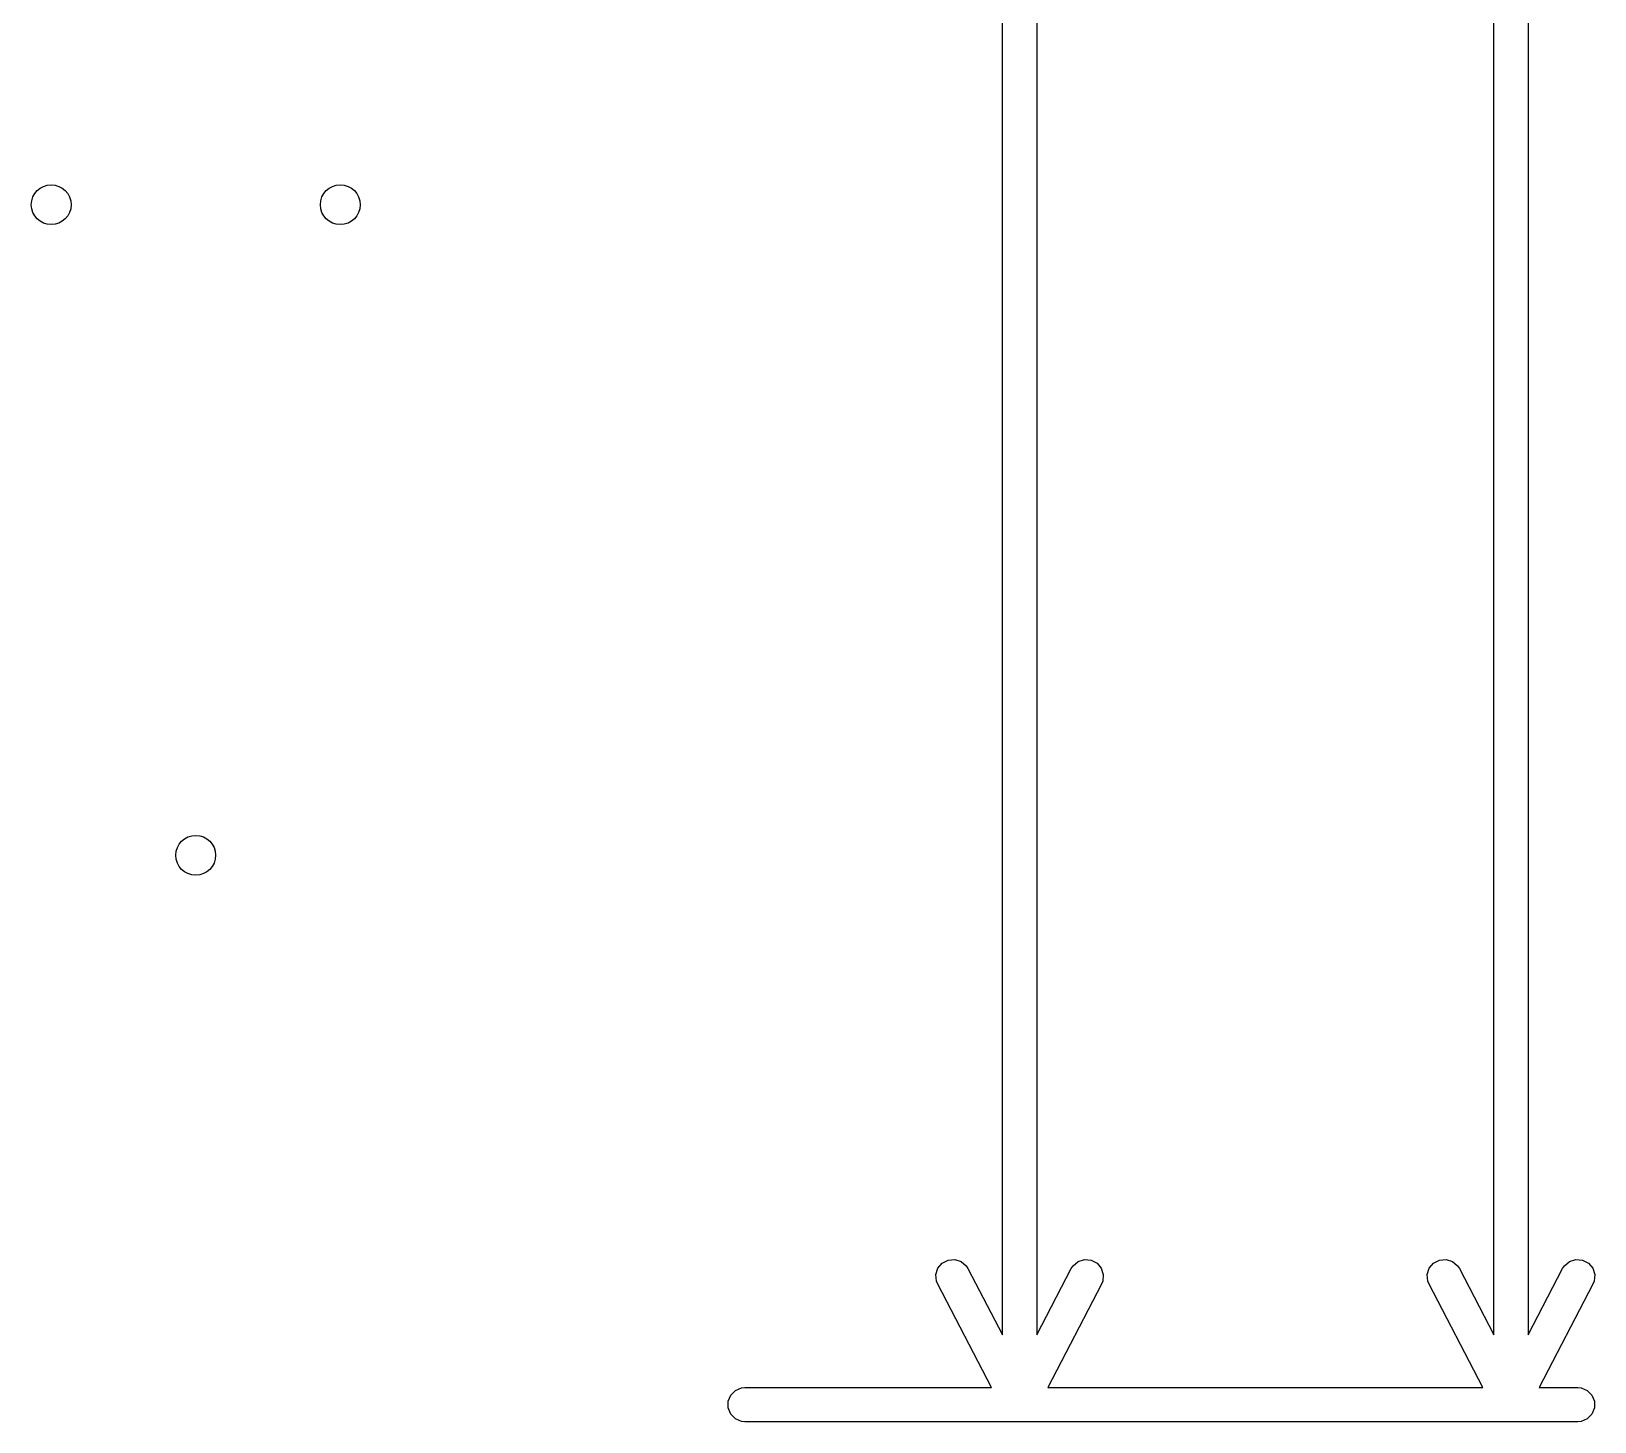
# Model space of a CAD drawing. Extents: x -4.37 to -2.89, y 5.38 to 7.37.
# Drawn here: x -3.432 to -2.891, y 5.379 to 5.86 of the extents above; entities that cross this region are included whole.
import ezdxf

# ---------------------------------------------------------------- set-up
doc = ezdxf.new("R2010")
doc.units = 0
doc.header["$MEASUREMENT"] = 0
doc.layers.add('BLACK', color=7, linetype='CONTINUOUS')

msp = doc.modelspace()

# ---------------------------------------------------------------- linework, layer by layer
at = {"layer": 'BLACK', "linetype": 'CONTINUOUS'}
for p, q in [((-3.09591, 5.40913), (-3.09591, 6.94087)), ((-3.08409, 6.94087), (-3.08409, 5.40913)), ((-2.92591, 5.40913), (-2.92591, 6.94087)), ((-2.91409, 6.94087), (-2.91409, 5.40913)), ((-3.11896, 5.42999), (-3.11826, 5.43219)), ((-3.11826, 5.43219), (-3.11678, 5.43396)), ((-3.11678, 5.43396), (-3.11474, 5.43502)), ((-3.11474, 5.43502), (-3.11244, 5.43522)), ((-3.11244, 5.43522), (-3.11025, 5.43453)), ((-3.11025, 5.43453), (-3.10848, 5.43305)), ((-3.10848, 5.43305), (-3.10785, 5.43208)), ((-3.10785, 5.43208), (-3.09591, 5.40913)), ((-3.08409, 5.40913), (-3.07215, 5.43208)), ((-3.07215, 5.43208), (-3.07152, 5.43305)), ((-3.07152, 5.43305), (-3.06975, 5.43453)), ((-3.06975, 5.43453), (-3.06756, 5.43522)), ((-3.06756, 5.43522), (-3.06526, 5.43502)), ((-3.06526, 5.43502), (-3.06322, 5.43396)), ((-3.06322, 5.43396), (-3.06174, 5.43219)), ((-3.06174, 5.43219), (-3.06104, 5.42999)), ((-2.94896, 5.42999), (-2.94826, 5.43219)), ((-2.94826, 5.43219), (-2.94678, 5.43396)), ((-2.94678, 5.43396), (-2.94474, 5.43502)), ((-2.94474, 5.43502), (-2.94244, 5.43522)), ((-2.94244, 5.43522), (-2.94025, 5.43453)), ((-2.94025, 5.43453), (-2.93848, 5.43305)), ((-2.93848, 5.43305), (-2.93785, 5.43208)), ((-2.93785, 5.43208), (-2.92591, 5.40913)), ((-2.91409, 5.40913), (-2.90215, 5.43208)), ((-2.90215, 5.43208), (-2.90152, 5.43305)), ((-2.90152, 5.43305), (-2.89975, 5.43453)), ((-2.89975, 5.43453), (-2.89756, 5.43522)), ((-2.89756, 5.43522), (-2.89526, 5.43502)), ((-2.89526, 5.43502), (-2.89322, 5.43396)), ((-2.89322, 5.43396), (-2.89174, 5.43219)), ((-2.89174, 5.43219), (-2.89104, 5.42999)), ((-3.11876, 5.4277), (-3.11896, 5.42999)), ((-3.11833, 5.42662), (-3.11876, 5.4277)), ((-3.09973, 5.39091), (-3.11833, 5.42662)), ((-3.06167, 5.42662), (-3.08027, 5.39091)), ((-3.06124, 5.4277), (-3.06167, 5.42662)), ((-3.06104, 5.42999), (-3.06124, 5.4277)), ((-2.94876, 5.4277), (-2.94896, 5.42999)), ((-2.94833, 5.42662), (-2.94876, 5.4277)), ((-2.92973, 5.39091), (-2.94833, 5.42662)), ((-2.89167, 5.42662), (-2.91027, 5.39091)), ((-2.89124, 5.4277), (-2.89167, 5.42662)), ((-2.89104, 5.42999), (-2.89124, 5.4277)), ((-3.19079, 5.38615), (-3.18991, 5.38828)), ((-3.18991, 5.38828), (-3.18828, 5.38991)), ((-3.18828, 5.38991), (-3.18615, 5.39079)), ((-3.18615, 5.39079), (-3.185, 5.39091)), ((-3.185, 5.39091), (-3.09973, 5.39091)), ((-3.08027, 5.39091), (-2.92973, 5.39091)), ((-2.91027, 5.39091), (-2.89691, 5.39091)), ((-2.89691, 5.39091), (-2.89576, 5.39079)), ((-2.89576, 5.39079), (-2.89363, 5.38991)), ((-2.89363, 5.38991), (-2.892, 5.38828)), ((-2.892, 5.38828), (-2.89112, 5.38615)), ((-3.19079, 5.38385), (-3.19079, 5.38615)), ((-3.18991, 5.38172), (-3.19079, 5.38385)), ((-3.18828, 5.38009), (-3.18991, 5.38172)), ((-2.892, 5.38172), (-2.89363, 5.38009)), ((-2.89112, 5.38385), (-2.892, 5.38172)), ((-2.89112, 5.38615), (-2.89112, 5.38385)), ((-3.18615, 5.37921), (-3.18828, 5.38009)), ((-3.185, 5.37909), (-3.18615, 5.37921)), ((-2.89691, 5.37909), (-3.185, 5.37909)), ((-2.89576, 5.37921), (-2.89691, 5.37909)), ((-2.89363, 5.38009), (-2.89576, 5.37921))]:
    msp.add_line(p, q, dxfattribs=at)
at = {"layer": 'BLACK'}
for centre in [(-3.425, 5.8), (-3.425, 5.8), (-3.325, 5.8), (-3.325, 5.8), (-3.375, 5.575), (-3.375, 5.575)]:
    msp.add_circle(centre, 0.00689, dxfattribs=at)

doc.saveas('drawing.dxf')
